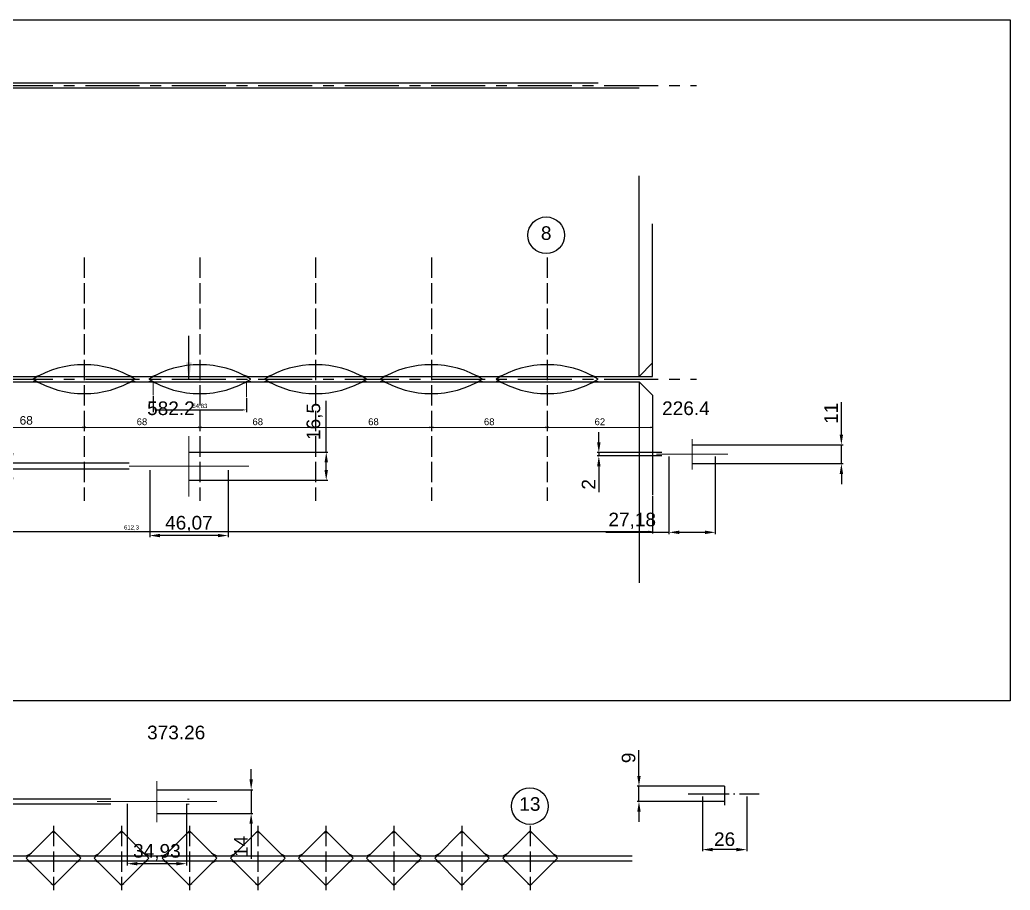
# Model space of a CAD drawing. Header units: millimetres. Extents: x 1526 to 31626, y -4643 to 9189.
# Drawn here: x 23520 to 24102, y -1008 to -497 of the extents above; entities that cross this region are included whole.
import ezdxf

# ---------------------------------------------------------------- set-up
doc = ezdxf.new("R2010")
doc.units = ezdxf.units.MM
for name, pattern in [('ACAD_ISO02W100', [15, 12, -3]), ('ACAD_ISO04W100', [30, 24, -3, 0, -3]), ('CENTER', [50.8, 31.75, -6.35, 6.35, -6.35])]:
    doc.linetypes.add(name, pattern=pattern)
for name, color, linetype, lineweight in [('осевые', 1, 'ACAD_ISO04W100', 25), ('图层2', 1, 'Continuous', 13), ('图层4', 250, 'Continuous', 13)]:
    doc.layers.add(name, color=color, linetype=linetype, lineweight=lineweight)
doc.styles.get("Standard").update_dxf_attribs({"font": 'arial.ttf'})
doc.dimstyles.new('ISO-25', dxfattribs={"dimtxt": 2.5, "dimasz": 2.5, "dimexe": 1.25, "dimexo": 0.625, "dimtad": 1, "dimtxsty": 'Standard', "dimcen": 2.5, "dimadec": 0, "dimazin": 0, "dimtfac": 1, "dimtmove": 0, "dimatfit": 3, "dimfxl": 1, "dimarcsym": 0})
doc.dimstyles.new('ISO-25$0', dxfattribs={"dimscale": 2, "dimtxt": 4, "dimasz": 3, "dimexe": 0.5, "dimexo": 0, "dimgap": 1, "dimtad": 1, "dimtxsty": 'Standard', "dimcen": 3, "dimclrd": 150, "dimclre": 150, "dimadec": 0, "dimazin": 0, "dimtfac": 1, "dimtmove": 0, "dimatfit": 3, "dimfxl": 1, "dimlwd": -1, "dimarcsym": 0})

# ---------------------------------------------------------------- blocks, each defined once
blk = doc.blocks.new('*D827')
at = {"color": 150, "transparency": 16777216}
for p, q in [((23515.4, -751.31), (23515.4, -726.69)), ((23515.4, -760.81), (23515.4, -757.31)), ((23515.4, -766.81), (23515.4, -772.81))]:
    blk.add_line(p, q, dxfattribs=at)
at = {"color": 150, "lineweight": -2, "transparency": 16777216}
for p, q in [((23584.27, -757.31), (23514.4, -757.31)), ((23584.27, -760.81), (23514.4, -760.81))]:
    blk.add_line(p, q, dxfattribs=at)
at = {"color": 150, "transparency": 16777216}
for points in [[(23514.4, -751.31), (23516.4, -751.31), (23515.4, -757.31)], [(23514.4, -766.81), (23516.4, -766.81), (23515.4, -760.81)]]:
    blk.add_solid(points, dxfattribs=at)
at = {"layer": 'Defpoints', "color": 0, "transparency": 16777216}
for p in [(23515.4, -757.31), (23584.27, -757.31), (23584.27, -760.81)]:
    blk.add_point(p, dxfattribs=at)
at = {"color": 0, "lineweight": 13, "transparency": 16777216, "insert": (23508.59, -736), "char_height": 8, "attachment_point": 5, "rotation": 90}
blk.add_mtext('3,5', dxfattribs=at)
blk = doc.blocks.new('*D828')
at = {"color": 150, "transparency": 16777216}
for p, q in [((23514.82, -948.53), (23514.82, -933.29)), ((23514.82, -957.53), (23514.82, -954.53)), ((23514.82, -963.53), (23514.82, -969.53))]:
    blk.add_line(p, q, dxfattribs=at)
at = {"color": 150, "lineweight": -2, "transparency": 16777216}
for p, q in [((23573.6, -954.53), (23513.82, -954.53)), ((23573.6, -957.53), (23513.82, -957.53))]:
    blk.add_line(p, q, dxfattribs=at)
at = {"color": 150, "transparency": 16777216}
for points in [[(23513.82, -948.53), (23515.82, -948.53), (23514.82, -954.53)], [(23513.82, -963.53), (23515.82, -963.53), (23514.82, -957.53)]]:
    blk.add_solid(points, dxfattribs=at)
at = {"layer": 'Defpoints', "color": 0, "transparency": 16777216}
for p in [(23514.82, -954.53), (23573.6, -954.53), (23573.6, -957.53)]:
    blk.add_point(p, dxfattribs=at)
at = {"color": 0, "lineweight": 13, "transparency": 16777216, "insert": (23508.73, -937.91), "char_height": 8, "attachment_point": 5, "rotation": 90}
blk.add_mtext('3', dxfattribs=at)
blk = doc.blocks.new('*D829')
at = {"color": 150, "lineweight": -2, "transparency": 16777216}
for p, q in [((23583.17, -957.34), (23583.17, -993.51)), ((23618.09, -957.39), (23618.09, -993.51))]:
    blk.add_line(p, q, dxfattribs=at)
at = {"color": 150, "transparency": 16777216}
blk.add_line((23612.09, -992.51), (23589.17, -992.51), dxfattribs=at)
for points in [[(23589.17, -991.51), (23589.17, -993.51), (23583.17, -992.51)], [(23612.09, -991.51), (23612.09, -993.51), (23618.09, -992.51)]]:
    blk.add_solid(points, dxfattribs=at)
at = {"layer": 'Defpoints', "color": 0, "transparency": 16777216}
for p in [(23583.17, -957.34), (23618.09, -957.39), (23583.17, -992.51)]:
    blk.add_point(p, dxfattribs=at)
at = {"color": 0, "lineweight": 13, "transparency": 16777216, "insert": (23600.63, -985.7), "char_height": 8, "attachment_point": 5}
blk.add_mtext('34,93', dxfattribs=at)
blk = doc.blocks.new('*D905')
at = {"color": 150, "lineweight": -2, "transparency": 16777216}
for p, q in [((23596.4, -761.36), (23596.4, -800.78)), ((23642.47, -761.36), (23642.47, -800.78))]:
    blk.add_line(p, q, dxfattribs=at)
at = {"color": 150, "transparency": 16777216}
blk.add_line((23636.47, -799.78), (23602.4, -799.78), dxfattribs=at)
for points in [[(23602.4, -798.78), (23602.4, -800.78), (23596.4, -799.78)], [(23636.47, -798.78), (23636.47, -800.78), (23642.47, -799.78)]]:
    blk.add_solid(points, dxfattribs=at)
at = {"layer": 'Defpoints', "color": 0, "transparency": 16777216}
for p in [(23596.4, -761.36), (23642.47, -761.36), (23596.4, -799.78)]:
    blk.add_point(p, dxfattribs=at)
at = {"color": 0, "lineweight": 13, "transparency": 16777216, "insert": (23619.43, -792.98), "char_height": 8, "attachment_point": 5}
blk.add_mtext('46,07', dxfattribs=at)
blk = doc.blocks.new('*D906')
at = {"color": 150, "transparency": 16777216}
for p, q in [((23700.1, -750.81), (23700.1, -720.73)), ((23700.1, -761.31), (23700.1, -756.81))]:
    blk.add_line(p, q, dxfattribs=at)
at = {"color": 150, "lineweight": -2, "transparency": 16777216}
for p, q in [((23619.43, -750.81), (23701.1, -750.81)), ((23619.43, -767.31), (23701.1, -767.31))]:
    blk.add_line(p, q, dxfattribs=at)
at = {"color": 150, "transparency": 16777216}
for points in [[(23699.1, -756.81), (23701.1, -756.81), (23700.1, -750.81)], [(23699.1, -761.31), (23701.1, -761.31), (23700.1, -767.31)]]:
    blk.add_solid(points, dxfattribs=at)
at = {"layer": 'Defpoints', "color": 0, "transparency": 16777216}
for p in [(23619.43, -750.81), (23700.1, -750.81), (23619.43, -767.31)]:
    blk.add_point(p, dxfattribs=at)
at = {"color": 0, "lineweight": 13, "transparency": 16777216, "insert": (23693.29, -732.77), "char_height": 8, "attachment_point": 5, "rotation": 90}
blk.add_mtext('16,5', dxfattribs=at)
blk = doc.blocks.new('*D907')
at = {"color": 150, "transparency": 16777216}
for p, q in [((23656, -943.03), (23656, -937.03)), ((23656, -949.03), (23656, -963.03)), ((23656, -969.03), (23656, -989.7))]:
    blk.add_line(p, q, dxfattribs=at)
at = {"color": 150, "lineweight": -2, "transparency": 16777216}
for p, q in [((23600.63, -949.03), (23657, -949.03)), ((23600.63, -963.03), (23657, -963.03))]:
    blk.add_line(p, q, dxfattribs=at)
at = {"color": 150, "transparency": 16777216}
for points in [[(23655, -943.03), (23657, -943.03), (23656, -949.03)], [(23655, -969.03), (23657, -969.03), (23656, -963.03)]]:
    blk.add_solid(points, dxfattribs=at)
at = {"layer": 'Defpoints', "color": 0, "transparency": 16777216}
for p in [(23600.63, -949.03), (23600.63, -963.03), (23656, -963.03)]:
    blk.add_point(p, dxfattribs=at)
at = {"color": 0, "lineweight": 13, "transparency": 16777216, "insert": (23649.98, -982.36), "char_height": 8, "attachment_point": 5, "rotation": 90}
blk.add_mtext('14', dxfattribs=at)
blk = doc.blocks.new('*D909')
at = {"color": 150, "transparency": 16777216}
for p, q in [((24002.72, -740.55), (24002.72, -721.39)), ((24002.72, -757.55), (24002.72, -746.55)), ((24002.72, -763.55), (24002.72, -769.55))]:
    blk.add_line(p, q, dxfattribs=at)
at = {"color": 150, "lineweight": -2, "transparency": 16777216}
for p, q in [((23915.03, -746.55), (24003.72, -746.55)), ((23915.03, -757.55), (24003.72, -757.55))]:
    blk.add_line(p, q, dxfattribs=at)
at = {"color": 150, "transparency": 16777216}
for points in [[(24001.72, -740.55), (24003.72, -740.55), (24002.72, -746.55)], [(24001.72, -763.55), (24003.72, -763.55), (24002.72, -757.55)]]:
    blk.add_solid(points, dxfattribs=at)
at = {"layer": 'Defpoints', "color": 0, "transparency": 16777216}
for p in [(23915.03, -746.55), (24002.72, -746.55), (23915.03, -757.55)]:
    blk.add_point(p, dxfattribs=at)
at = {"color": 0, "lineweight": 13, "transparency": 16777216, "insert": (23996.7, -727.97), "char_height": 8, "attachment_point": 5, "rotation": 90}
blk.add_mtext('11', dxfattribs=at)
blk = doc.blocks.new('*D832')
at = {"color": 150, "transparency": 16777216}
for p, q in [((23860.24, -745.05), (23860.24, -739.05)), ((23860.24, -751.05), (23860.24, -753.05)), ((23860.24, -759.05), (23860.24, -774.35))]:
    blk.add_line(p, q, dxfattribs=at)
at = {"color": 150, "lineweight": -2, "transparency": 16777216}
for p, q in [((23897.17, -751.05), (23859.24, -751.05)), ((23897.17, -753.05), (23859.24, -753.05))]:
    blk.add_line(p, q, dxfattribs=at)
at = {"color": 150, "transparency": 16777216}
for points in [[(23859.24, -745.05), (23861.24, -745.05), (23860.24, -751.05)], [(23859.24, -759.05), (23861.24, -759.05), (23860.24, -753.05)]]:
    blk.add_solid(points, dxfattribs=at)
at = {"layer": 'Defpoints', "color": 0, "transparency": 16777216}
for p in [(23860.24, -753.05), (23897.17, -751.05), (23897.17, -753.05)]:
    blk.add_point(p, dxfattribs=at)
at = {"color": 0, "lineweight": 13, "transparency": 16777216, "insert": (23854.23, -769.7), "char_height": 8, "attachment_point": 5, "rotation": 90}
blk.add_mtext('2', dxfattribs=at)
blk = doc.blocks.new('*D910')
at = {"color": 150, "lineweight": -2, "transparency": 16777216}
for p, q in [((23901.44, -753.39), (23901.44, -798.89)), ((23928.62, -753.39), (23928.62, -798.89))]:
    blk.add_line(p, q, dxfattribs=at)
at = {"color": 150, "transparency": 16777216}
for p, q in [((23901.44, -797.89), (23864.29, -797.89)), ((23922.62, -797.89), (23907.44, -797.89))]:
    blk.add_line(p, q, dxfattribs=at)
for points in [[(23907.44, -796.89), (23907.44, -798.89), (23901.44, -797.89)], [(23922.62, -796.89), (23922.62, -798.89), (23928.62, -797.89)]]:
    blk.add_solid(points, dxfattribs=at)
at = {"layer": 'Defpoints', "color": 0, "transparency": 16777216}
for p in [(23901.44, -753.39), (23928.62, -753.39), (23901.44, -797.89)]:
    blk.add_point(p, dxfattribs=at)
at = {"color": 0, "lineweight": 13, "transparency": 16777216, "insert": (23879.86, -791.09), "char_height": 8, "attachment_point": 5}
blk.add_mtext('27,18', dxfattribs=at)
blk = doc.blocks.new('*D911')
at = {"color": 150, "lineweight": -2, "transparency": 16777216}
for p, q in [((23921.1, -953), (23921.1, -985.24)), ((23947.1, -953), (23947.1, -985.24))]:
    blk.add_line(p, q, dxfattribs=at)
at = {"color": 150, "transparency": 16777216}
blk.add_line((23941.1, -984.24), (23927.1, -984.24), dxfattribs=at)
for points in [[(23927.1, -983.24), (23927.1, -985.24), (23921.1, -984.24)], [(23941.1, -983.24), (23941.1, -985.24), (23947.1, -984.24)]]:
    blk.add_solid(points, dxfattribs=at)
at = {"layer": 'Defpoints', "color": 0, "transparency": 16777216}
for p in [(23921.1, -953), (23947.1, -953), (23921.1, -984.24)]:
    blk.add_point(p, dxfattribs=at)
at = {"color": 0, "lineweight": 13, "transparency": 16777216, "insert": (23934.1, -978.16), "char_height": 8, "attachment_point": 5}
blk.add_mtext('26', dxfattribs=at)
blk = doc.blocks.new('*D912')
at = {"color": 150, "transparency": 16777216}
for p, q in [((23883.82, -941), (23883.82, -925.74)), ((23883.82, -956), (23883.82, -947)), ((23883.82, -962), (23883.82, -968))]:
    blk.add_line(p, q, dxfattribs=at)
at = {"color": 150, "lineweight": -2, "transparency": 16777216}
for p, q in [((23934.1, -947), (23882.82, -947)), ((23934.1, -956), (23882.82, -956))]:
    blk.add_line(p, q, dxfattribs=at)
at = {"color": 150, "transparency": 16777216}
for points in [[(23882.82, -941), (23884.82, -941), (23883.82, -947)], [(23882.82, -962), (23884.82, -962), (23883.82, -956)]]:
    blk.add_solid(points, dxfattribs=at)
at = {"layer": 'Defpoints', "color": 0, "transparency": 16777216}
for p in [(23883.82, -947), (23934.1, -947), (23934.1, -956)]:
    blk.add_point(p, dxfattribs=at)
at = {"color": 0, "lineweight": 13, "transparency": 16777216, "insert": (23877.74, -930.37), "char_height": 8, "attachment_point": 5, "rotation": 90}
blk.add_mtext('9', dxfattribs=at)
blk = doc.blocks.new('*D2175')
at = {"color": 0, "lineweight": -2, "transparency": 16777216}
for p, q in [((23891.85, -776.73), (23891.85, -798.59)), ((23279.55, -795.18), (23279.55, -798.59)), ((23282.05, -797.34), (23889.35, -797.34))]:
    blk.add_line(p, q, dxfattribs=at)
at = {"color": 0, "transparency": 16777216}
for points in [[(23282.05, -796.93), (23282.05, -797.76), (23279.55, -797.34)], [(23889.35, -796.93), (23889.35, -797.76), (23891.85, -797.34)]]:
    blk.add_solid(points, dxfattribs=at)
at = {"layer": 'Defpoints', "color": 0, "transparency": 16777216}
for p in [(23891.85, -776.1), (23279.55, -794.55), (23891.85, -797.34)]:
    blk.add_point(p, dxfattribs=at)
at = {"color": 0, "transparency": 16777216, "insert": (23585.7, -795.22), "char_height": 2.5, "attachment_point": 5}
blk.add_mtext('612,3', dxfattribs=at)
blk = doc.blocks.new('_Open30')
at = {"color": 0, "linetype": 'ByBlock', "lineweight": -2}
for p, q in [((-1, 0.27), (0, 0)), ((0, 0), (-1, -0.27)), ((0, 0), (-1, 0))]:
    blk.add_line(p, q, dxfattribs=at)
blk = doc.blocks.new('*D2126')
at = {"color": 0, "lineweight": -2, "transparency": 16777216}
for p, q in [((23598.44, -717.8), (23598.44, -727.23)), ((23653.27, -719.08), (23653.27, -727.23)), ((23600.94, -725.98), (23650.77, -725.98))]:
    blk.add_line(p, q, dxfattribs=at)
at = {"color": 0, "transparency": 16777216}
for points in [[(23600.94, -725.57), (23600.94, -726.4), (23598.44, -725.98)], [(23650.77, -725.57), (23650.77, -726.4), (23653.27, -725.98)]]:
    blk.add_solid(points, dxfattribs=at)
at = {"layer": 'Defpoints', "color": 0, "transparency": 16777216}
for p in [(23598.44, -717.17), (23653.27, -718.45), (23653.27, -725.98)]:
    blk.add_point(p, dxfattribs=at)
at = {"color": 0, "lineweight": 15, "transparency": 16777216, "insert": (23625.85, -723.86), "char_height": 2.5, "attachment_point": 5}
blk.add_mtext('54,83', dxfattribs=at)

msp = doc.modelspace()

# ---------------------------------------------------------------- linework, layer by layer
for p, q in [((23275.18515, -533.85048), (23859.84884, -533.85048)), ((23275.01728, -536.85048), (23883.85359, -536.85048)), ((23883.85359, -706.41477), (23883.85359, -588.43338)), ((23883.85359, -706.41477), (23883.85359, -588.43338)), ((23891.85359, -698.41477), (23891.85359, -616.71266)), ((23883.85359, -706.41477), (23883.85359, -686.41477)), ((23883.85359, -706.41477), (23883.85359, -686.41477)), ((23883.85359, -706.41477), (23891.85359, -698.41477)), ((23275.01728, -709.41477), (23883.85359, -709.41477)), ((23275.18515, -706.41477), (23859.84884, -706.41477)), ((23883.85359, -706.41477), (23883.85359, -704.41477)), ((23883.85359, -706.41477), (23883.85359, -704.41477)), ((23883.85359, -709.41477), (23883.85359, -827.63624)), ((23883.85359, -709.41477), (23883.85359, -827.63624)), ((23883.85359, -709.41477), (23891.85359, -717.41477)), ((23883.85359, -711.41477), (23883.85359, -729.41477)), ((23883.85359, -711.41477), (23883.85359, -729.41477)), ((23891.85359, -717.41477), (23891.85359, -776.10197)), ((23891.85359, -730.03977), (23891.85359, -746.25588)), ((23539.85359, -973.25641), (23523.80226, -989.30773)), ((23539.85359, -973.25641), (23523.80226, -989.30773)), ((23539.85359, -973.25641), (23523.80226, -989.30773)), ((23539.85359, -973.25641), (23538.60075, -974.50925)), ((23539.85359, -973.25641), (23538.60075, -974.50925)), ((23539.85359, -973.25641), (23538.60075, -974.50925)), ((23555.90491, -989.30773), (23539.85359, -973.25641)), ((23555.90491, -989.30773), (23539.85359, -973.25641)), ((23555.90491, -989.30773), (23539.85359, -973.25641)), ((23579.85359, -973.25641), (23563.80226, -989.30773)), ((23579.85359, -973.25641), (23563.80226, -989.30773)), ((23579.85359, -973.25641), (23563.80226, -989.30773)), ((23579.85359, -973.25641), (23578.60075, -974.50925)), ((23579.85359, -973.25641), (23578.60075, -974.50925)), ((23579.85359, -973.25641), (23578.60075, -974.50925)), ((23595.90491, -989.30773), (23579.85359, -973.25641)), ((23595.90491, -989.30773), (23579.85359, -973.25641)), ((23595.90491, -989.30773), (23579.85359, -973.25641)), ((23619.85359, -973.25641), (23603.80226, -989.30773)), ((23619.85359, -973.25641), (23603.80226, -989.30773)), ((23619.85359, -973.25641), (23603.80226, -989.30773)), ((23619.85359, -973.25641), (23618.60075, -974.50925)), ((23619.85359, -973.25641), (23618.60075, -974.50925)), ((23619.85359, -973.25641), (23618.60075, -974.50925)), ((23635.90491, -989.30773), (23619.85359, -973.25641)), ((23635.90491, -989.30773), (23619.85359, -973.25641)), ((23635.90491, -989.30773), (23619.85359, -973.25641)), ((23659.85359, -973.25641), (23643.80226, -989.30773)), ((23659.85359, -973.25641), (23643.80226, -989.30773)), ((23659.85359, -973.25641), (23643.80226, -989.30773)), ((23659.85359, -973.25641), (23658.60075, -974.50925)), ((23659.85359, -973.25641), (23658.60075, -974.50925)), ((23659.85359, -973.25641), (23658.60075, -974.50925)), ((23675.90491, -989.30773), (23659.85359, -973.25641)), ((23675.90491, -989.30773), (23659.85359, -973.25641)), ((23675.90491, -989.30773), (23659.85359, -973.25641)), ((23699.85359, -973.25641), (23683.80226, -989.30773)), ((23699.85359, -973.25641), (23683.80226, -989.30773)), ((23699.85359, -973.25641), (23683.80226, -989.30773)), ((23699.85359, -973.25641), (23698.60075, -974.50925)), ((23699.85359, -973.25641), (23698.60075, -974.50925)), ((23699.85359, -973.25641), (23698.60075, -974.50925)), ((23715.90491, -989.30773), (23699.85359, -973.25641)), ((23715.90491, -989.30773), (23699.85359, -973.25641)), ((23715.90491, -989.30773), (23699.85359, -973.25641)), ((23739.85359, -973.25641), (23723.80226, -989.30773)), ((23739.85359, -973.25641), (23723.80226, -989.30773)), ((23739.85359, -973.25641), (23723.80226, -989.30773)), ((23739.85359, -973.25641), (23738.60075, -974.50925)), ((23739.85359, -973.25641), (23738.60075, -974.50925)), ((23739.85359, -973.25641), (23738.60075, -974.50925)), ((23755.90491, -989.30773), (23739.85359, -973.25641)), ((23755.90491, -989.30773), (23739.85359, -973.25641)), ((23755.90491, -989.30773), (23739.85359, -973.25641)), ((23779.85359, -973.25641), (23763.80226, -989.30773)), ((23779.85359, -973.25641), (23763.80226, -989.30773)), ((23779.85359, -973.25641), (23763.80226, -989.30773)), ((23779.85359, -973.25641), (23778.60075, -974.50925)), ((23779.85359, -973.25641), (23778.60075, -974.50925)), ((23779.85359, -973.25641), (23778.60075, -974.50925)), ((23795.90491, -989.30773), (23779.85359, -973.25641)), ((23795.90491, -989.30773), (23779.85359, -973.25641)), ((23795.90491, -989.30773), (23779.85359, -973.25641)), ((23819.85359, -973.25641), (23803.80226, -989.30773)), ((23819.85359, -973.25641), (23803.80226, -989.30773)), ((23819.85359, -973.25641), (23803.80226, -989.30773)), ((23819.85359, -973.25641), (23818.60075, -974.50925)), ((23819.85359, -973.25641), (23818.60075, -974.50925)), ((23819.85359, -973.25641), (23818.60075, -974.50925)), ((23835.90491, -989.30773), (23819.85359, -973.25641)), ((23835.90491, -989.30773), (23819.85359, -973.25641)), ((23835.90491, -989.30773), (23819.85359, -973.25641)), ((23279.85359, -987.80773), (23879.85359, -987.80773)), ((23279.85359, -990.80773), (23879.85359, -990.80773)), ((23523.80226, -989.30773), (23539.85359, -1005.35906)), ((23523.80226, -989.30773), (23539.85359, -1005.35906)), ((23523.80226, -989.30773), (23539.85359, -1005.35906)), ((23539.85359, -1005.35906), (23555.90491, -989.30773)), ((23539.85359, -1005.35906), (23555.90491, -989.30773)), ((23539.85359, -1005.35906), (23555.90491, -989.30773)), ((23563.80226, -989.30773), (23579.85359, -1005.35906)), ((23563.80226, -989.30773), (23579.85359, -1005.35906)), ((23563.80226, -989.30773), (23579.85359, -1005.35906)), ((23579.85359, -1005.35906), (23595.90491, -989.30773)), ((23579.85359, -1005.35906), (23595.90491, -989.30773)), ((23579.85359, -1005.35906), (23595.90491, -989.30773)), ((23603.80226, -989.30773), (23619.85359, -1005.35906)), ((23603.80226, -989.30773), (23619.85359, -1005.35906)), ((23603.80226, -989.30773), (23619.85359, -1005.35906)), ((23619.85359, -1005.35906), (23635.90491, -989.30773)), ((23619.85359, -1005.35906), (23635.90491, -989.30773)), ((23619.85359, -1005.35906), (23635.90491, -989.30773)), ((23643.80226, -989.30773), (23659.85359, -1005.35906)), ((23643.80226, -989.30773), (23659.85359, -1005.35906)), ((23643.80226, -989.30773), (23659.85359, -1005.35906)), ((23659.85359, -1005.35906), (23675.90491, -989.30773)), ((23659.85359, -1005.35906), (23675.90491, -989.30773)), ((23659.85359, -1005.35906), (23675.90491, -989.30773)), ((23683.80226, -989.30773), (23699.85359, -1005.35906)), ((23683.80226, -989.30773), (23699.85359, -1005.35906)), ((23683.80226, -989.30773), (23699.85359, -1005.35906)), ((23699.85359, -1005.35906), (23715.90491, -989.30773)), ((23699.85359, -1005.35906), (23715.90491, -989.30773)), ((23699.85359, -1005.35906), (23715.90491, -989.30773)), ((23723.80226, -989.30773), (23739.85359, -1005.35906)), ((23723.80226, -989.30773), (23739.85359, -1005.35906)), ((23723.80226, -989.30773), (23739.85359, -1005.35906)), ((23739.85359, -1005.35906), (23755.90491, -989.30773)), ((23739.85359, -1005.35906), (23755.90491, -989.30773)), ((23739.85359, -1005.35906), (23755.90491, -989.30773)), ((23763.80226, -989.30773), (23779.85359, -1005.35906)), ((23763.80226, -989.30773), (23779.85359, -1005.35906)), ((23763.80226, -989.30773), (23779.85359, -1005.35906)), ((23779.85359, -1005.35906), (23795.90491, -989.30773)), ((23779.85359, -1005.35906), (23795.90491, -989.30773)), ((23779.85359, -1005.35906), (23795.90491, -989.30773)), ((23803.80226, -989.30773), (23819.85359, -1005.35906)), ((23803.80226, -989.30773), (23819.85359, -1005.35906)), ((23803.80226, -989.30773), (23819.85359, -1005.35906)), ((23819.85359, -1005.35906), (23835.90491, -989.30773)), ((23819.85359, -1005.35906), (23835.90491, -989.30773)), ((23819.85359, -1005.35906), (23835.90491, -989.30773)), ((23539.85359, -1005.35906), (23538.60075, -1004.10622)), ((23539.85359, -1005.35906), (23538.60075, -1004.10622)), ((23539.85359, -1005.35906), (23538.60075, -1004.10622)), ((23579.85359, -1005.35906), (23578.60075, -1004.10622)), ((23579.85359, -1005.35906), (23578.60075, -1004.10622)), ((23579.85359, -1005.35906), (23578.60075, -1004.10622)), ((23619.85359, -1005.35906), (23618.60075, -1004.10622)), ((23619.85359, -1005.35906), (23618.60075, -1004.10622)), ((23619.85359, -1005.35906), (23618.60075, -1004.10622)), ((23659.85359, -1005.35906), (23658.60075, -1004.10622)), ((23659.85359, -1005.35906), (23658.60075, -1004.10622)), ((23659.85359, -1005.35906), (23658.60075, -1004.10622)), ((23699.85359, -1005.35906), (23698.60075, -1004.10622)), ((23699.85359, -1005.35906), (23698.60075, -1004.10622)), ((23699.85359, -1005.35906), (23698.60075, -1004.10622)), ((23739.85359, -1005.35906), (23738.60075, -1004.10622)), ((23739.85359, -1005.35906), (23738.60075, -1004.10622)), ((23739.85359, -1005.35906), (23738.60075, -1004.10622)), ((23779.85359, -1005.35906), (23778.60075, -1004.10622)), ((23779.85359, -1005.35906), (23778.60075, -1004.10622)), ((23779.85359, -1005.35906), (23778.60075, -1004.10622)), ((23819.85359, -1005.35906), (23818.60075, -1004.10622)), ((23819.85359, -1005.35906), (23818.60075, -1004.10622)), ((23819.85359, -1005.35906), (23818.60075, -1004.10622))]:
    msp.add_line(p, q)
at = {"color": 1, "linetype": 'CENTER'}
for p, q in [((23253.78377, -535.35048), (23917.70658, -535.35048)), ((23253.78377, -707.91477), (23917.70658, -707.91477))]:
    msp.add_line(p, q, dxfattribs=at)
at = {"linetype": 'ACAD_ISO02W100'}
for p, q in [((23557.85359, -636.48092), (23557.85359, -779.34863)), ((23625.85359, -636.48092), (23625.85359, -779.34863)), ((23693.85359, -636.48092), (23693.85359, -779.34863)), ((23761.85359, -636.48092), (23761.85359, -779.34863)), ((23829.85359, -636.48092), (23829.85359, -779.34863)), ((23539.85359, -970.29841), (23539.85359, -1008.06973)), ((23539.85359, -970.29841), (23539.85359, -1008.06973)), ((23539.85359, -970.29841), (23539.85359, -1008.06973)), ((23579.85359, -970.29841), (23579.85359, -1008.06973)), ((23579.85359, -970.29841), (23579.85359, -1008.06973)), ((23579.85359, -970.29841), (23579.85359, -1008.06973)), ((23619.85359, -970.29841), (23619.85359, -1008.06973)), ((23619.85359, -970.29841), (23619.85359, -1008.06973)), ((23619.85359, -970.29841), (23619.85359, -1008.06973)), ((23659.85359, -970.29841), (23659.85359, -1008.06973)), ((23659.85359, -970.29841), (23659.85359, -1008.06973)), ((23659.85359, -970.29841), (23659.85359, -1008.06973)), ((23699.85359, -970.29841), (23699.85359, -1008.06973)), ((23699.85359, -970.29841), (23699.85359, -1008.06973)), ((23699.85359, -970.29841), (23699.85359, -1008.06973)), ((23739.85359, -970.29841), (23739.85359, -1008.06973)), ((23739.85359, -970.29841), (23739.85359, -1008.06973)), ((23739.85359, -970.29841), (23739.85359, -1008.06973)), ((23779.85359, -970.29841), (23779.85359, -1008.06973)), ((23779.85359, -970.29841), (23779.85359, -1008.06973)), ((23779.85359, -970.29841), (23779.85359, -1008.06973)), ((23819.85359, -970.29841), (23819.85359, -1008.06973)), ((23819.85359, -970.29841), (23819.85359, -1008.06973)), ((23819.85359, -970.29841), (23819.85359, -1008.06973))]:
    msp.add_line(p, q, dxfattribs=at)
at = {"color": 3, "lineweight": 15}
for p, q in [((23598.43688, -709.41477), (23598.43688, -717.17232)), ((23653.27031, -709.41477), (23653.27031, -718.45215))]:
    msp.add_line(p, q, dxfattribs=at)
at = {"lineweight": 5}
for p, q in [((23490.85359, -736.22447), (23556.85359, -736.22447)), ((23558.85359, -736.22447), (23624.85359, -736.22447)), ((23626.85359, -736.22447), (23692.85359, -736.22447)), ((23694.85359, -736.22447), (23760.85359, -736.22447)), ((23762.85359, -736.22447), (23828.85359, -736.22447)), ((23830.85359, -736.22447), (23890.85359, -736.22447))]:
    msp.add_line(p, q, dxfattribs=at)
at = {"color": 251, "lineweight": 5}
for p, q in [((23557.85359, -735.59947), (23557.85359, -734.97447)), ((23557.85359, -736.22447), (23557.85359, -737.47447)), ((23625.85359, -735.59947), (23625.85359, -734.97447)), ((23625.85359, -736.22447), (23625.85359, -737.47447)), ((23693.85359, -735.59947), (23693.85359, -734.97447)), ((23693.85359, -735.59947), (23693.85359, -734.97447)), ((23761.85359, -735.59947), (23761.85359, -734.97447)), ((23761.85359, -735.59947), (23761.85359, -734.97447)), ((23829.85359, -735.59947), (23829.85359, -734.97447)), ((23829.85359, -735.59947), (23829.85359, -734.97447)), ((23891.85359, -735.59947), (23891.85359, -734.97447))]:
    msp.add_line(p, q, dxfattribs=at)
at = {"color": 2}
msp.add_lwpolyline([(23067.63272, -896.86372), (23067.63272, -496.86372), (24101.8989, -496.86372), (24101.8989, -896.86372), (23067.63272, -896.86372), (23067.63272, -496.86372)], dxfattribs=at)
msp.add_lwpolyline([(23829.85359, -706.41477), (23891.85359, -706.41477), (23891.85359, -644.39822)])
for centre in [(23829.31463, -623.40415), (23819.72223, -958.69825)]:
    msp.add_circle(centre, 10.75362)
for centre, radius, start, end in [((23557.85359, -756.60595), 57.19118, 58.36161211, 121.63838789), ((23625.85359, -756.60595), 57.19118, 58.36161211, 121.63838789), ((23693.85359, -756.60595), 57.19118, 58.36161211, 121.63838789), ((23761.85359, -756.60595), 57.19118, 58.36161211, 121.63838789), ((23829.85359, -756.60595), 57.19118, 58.36161211, 121.63838789), ((23527.53602, -694.34766), 12.07128, 271.507526, 293.392613), ((23557.85359, -659.22359), 57.19118, 238.36161211, 301.63838789), ((23527.53602, -721.48188), 12.07128, 66.607387, 88.492474), ((23588.17117, -694.34766), 12.07128, 246.607387, 268.492474), ((23588.17117, -721.48188), 12.07128, 91.507526, 113.392613), ((23595.53602, -694.34766), 12.07128, 271.507526, 293.392613), ((23625.85359, -659.22359), 57.19118, 238.36161211, 301.63838789), ((23595.53602, -721.48188), 12.07128, 66.607387, 88.492474), ((23656.17117, -694.34766), 12.07128, 246.607387, 268.492474), ((23656.17117, -721.48188), 12.07128, 91.507526, 113.392613), ((23663.53602, -694.34766), 12.07128, 271.507526, 293.392613), ((23693.85359, -659.22359), 57.19118, 238.36161211, 301.63838789), ((23663.53602, -721.48188), 12.07128, 66.607387, 88.492474), ((23724.17117, -694.34766), 12.07128, 246.607387, 268.492474), ((23724.17117, -721.48188), 12.07128, 91.507526, 113.392613), ((23731.53602, -694.34766), 12.07128, 271.507526, 293.392613), ((23761.85359, -659.22359), 57.19118, 238.36161211, 301.63838789), ((23731.53602, -721.48188), 12.07128, 66.607387, 88.492474), ((23792.17117, -694.34766), 12.07128, 246.607387, 268.492474), ((23792.17117, -721.48188), 12.07128, 91.507526, 113.392613), ((23799.53602, -694.34766), 12.07128, 271.507526, 293.392613), ((23829.85359, -659.22359), 57.19118, 238.36161211, 301.63838789), ((23799.53602, -721.48188), 12.07128, 66.607387, 88.492474), ((23860.17117, -694.34766), 12.07128, 246.607387, 268.492474), ((23860.17117, -721.48188), 12.07128, 91.507526, 113.392613), ((23539.85359, -975.61956), 1.67404, 41.54866047, 138.45133953), ((23539.85359, -975.61956), 1.67404, 41.54866047, 138.45133953), ((23539.85359, -975.61956), 1.67404, 41.54866047, 138.45133953), ((23579.85359, -975.61956), 1.67404, 41.54866047, 138.45133953), ((23579.85359, -975.61956), 1.67404, 41.54866047, 138.45133953), ((23579.85359, -975.61956), 1.67404, 41.54866047, 138.45133953), ((23619.85359, -975.61956), 1.67404, 41.54866047, 138.45133953), ((23619.85359, -975.61956), 1.67404, 41.54866047, 138.45133953), ((23619.85359, -975.61956), 1.67404, 41.54866047, 138.45133953), ((23659.85359, -975.61956), 1.67404, 41.54866047, 138.45133953), ((23659.85359, -975.61956), 1.67404, 41.54866047, 138.45133953), ((23659.85359, -975.61956), 1.67404, 41.54866047, 138.45133953), ((23699.85359, -975.61956), 1.67404, 41.54866047, 138.45133953), ((23699.85359, -975.61956), 1.67404, 41.54866047, 138.45133953), ((23699.85359, -975.61956), 1.67404, 41.54866047, 138.45133953), ((23739.85359, -975.61956), 1.67404, 41.54866047, 138.45133953), ((23739.85359, -975.61956), 1.67404, 41.54866047, 138.45133953), ((23739.85359, -975.61956), 1.67404, 41.54866047, 138.45133953), ((23779.85359, -975.61956), 1.67404, 41.54866047, 138.45133953), ((23779.85359, -975.61956), 1.67404, 41.54866047, 138.45133953), ((23779.85359, -975.61956), 1.67404, 41.54866047, 138.45133953), ((23819.85359, -975.61956), 1.67404, 41.54866047, 138.45133953), ((23819.85359, -975.61956), 1.67404, 41.54866047, 138.45133953), ((23819.85359, -975.61956), 1.67404, 41.54866047, 138.45133953), ((23522.51475, -981.51843), 6.41973, 281.56946171, 313.77933998), ((23522.51475, -981.51843), 6.41973, 281.56946171, 313.77933998), ((23522.51475, -981.51843), 6.41973, 281.56946171, 313.77933998), ((23557.19243, -981.51843), 6.41973, 226.22066002, 258.43053829), ((23557.19243, -981.51843), 6.41973, 226.22066002, 258.43053829), ((23557.19243, -981.51843), 6.41973, 226.22066002, 258.43053829), ((23562.51475, -981.51843), 6.41973, 281.56946171, 313.77933998), ((23562.51475, -981.51843), 6.41973, 281.56946171, 313.77933998), ((23562.51475, -981.51843), 6.41973, 281.56946171, 313.77933998), ((23597.19243, -981.51843), 6.41973, 226.22066002, 258.43053829), ((23597.19243, -981.51843), 6.41973, 226.22066002, 258.43053829), ((23597.19243, -981.51843), 6.41973, 226.22066002, 258.43053829), ((23602.51475, -981.51843), 6.41973, 281.56946171, 313.77933998), ((23602.51475, -981.51843), 6.41973, 281.56946171, 313.77933998), ((23602.51475, -981.51843), 6.41973, 281.56946171, 313.77933998), ((23637.19243, -981.51843), 6.41973, 226.22066002, 258.43053829), ((23637.19243, -981.51843), 6.41973, 226.22066002, 258.43053829), ((23637.19243, -981.51843), 6.41973, 226.22066002, 258.43053829), ((23642.51475, -981.51843), 6.41973, 281.56946171, 313.77933998), ((23642.51475, -981.51843), 6.41973, 281.56946171, 313.77933998), ((23642.51475, -981.51843), 6.41973, 281.56946171, 313.77933998), ((23677.19243, -981.51843), 6.41973, 226.22066002, 258.43053829), ((23677.19243, -981.51843), 6.41973, 226.22066002, 258.43053829), ((23677.19243, -981.51843), 6.41973, 226.22066002, 258.43053829), ((23682.51475, -981.51843), 6.41973, 281.56946171, 313.77933998), ((23682.51475, -981.51843), 6.41973, 281.56946171, 313.77933998), ((23682.51475, -981.51843), 6.41973, 281.56946171, 313.77933998), ((23717.19243, -981.51843), 6.41973, 226.22066002, 258.43053829), ((23717.19243, -981.51843), 6.41973, 226.22066002, 258.43053829), ((23717.19243, -981.51843), 6.41973, 226.22066002, 258.43053829), ((23722.51475, -981.51843), 6.41973, 281.56946171, 313.77933998), ((23722.51475, -981.51843), 6.41973, 281.56946171, 313.77933998), ((23722.51475, -981.51843), 6.41973, 281.56946171, 313.77933998), ((23757.19243, -981.51843), 6.41973, 226.22066002, 258.43053829), ((23757.19243, -981.51843), 6.41973, 226.22066002, 258.43053829), ((23757.19243, -981.51843), 6.41973, 226.22066002, 258.43053829), ((23762.51475, -981.51843), 6.41973, 281.56946171, 313.77933998), ((23762.51475, -981.51843), 6.41973, 281.56946171, 313.77933998), ((23762.51475, -981.51843), 6.41973, 281.56946171, 313.77933998), ((23797.19243, -981.51843), 6.41973, 226.22066002, 258.43053829), ((23797.19243, -981.51843), 6.41973, 226.22066002, 258.43053829), ((23797.19243, -981.51843), 6.41973, 226.22066002, 258.43053829), ((23802.51475, -981.51843), 6.41973, 281.56946171, 313.77933998), ((23802.51475, -981.51843), 6.41973, 281.56946171, 313.77933998), ((23802.51475, -981.51843), 6.41973, 281.56946171, 313.77933998), ((23837.19243, -981.51843), 6.41973, 226.22066002, 258.43053829), ((23837.19243, -981.51843), 6.41973, 226.22066002, 258.43053829), ((23837.19243, -981.51843), 6.41973, 226.22066002, 258.43053829), ((23522.51475, -997.09703), 6.41973, 46.22066002, 78.43053829), ((23522.51475, -997.09703), 6.41973, 46.22066002, 78.43053829), ((23522.51475, -997.09703), 6.41973, 46.22066002, 78.43053829), ((23557.19243, -997.09703), 6.41973, 101.56946171, 133.77933998), ((23557.19243, -997.09703), 6.41973, 101.56946171, 133.77933998), ((23557.19243, -997.09703), 6.41973, 101.56946171, 133.77933998), ((23562.51475, -997.09703), 6.41973, 46.22066002, 78.43053829), ((23562.51475, -997.09703), 6.41973, 46.22066002, 78.43053829), ((23562.51475, -997.09703), 6.41973, 46.22066002, 78.43053829), ((23597.19243, -997.09703), 6.41973, 101.56946171, 133.77933998), ((23597.19243, -997.09703), 6.41973, 101.56946171, 133.77933998), ((23597.19243, -997.09703), 6.41973, 101.56946171, 133.77933998), ((23602.51475, -997.09703), 6.41973, 46.22066002, 78.43053829), ((23602.51475, -997.09703), 6.41973, 46.22066002, 78.43053829), ((23602.51475, -997.09703), 6.41973, 46.22066002, 78.43053829), ((23637.19243, -997.09703), 6.41973, 101.56946171, 133.77933998), ((23637.19243, -997.09703), 6.41973, 101.56946171, 133.77933998), ((23637.19243, -997.09703), 6.41973, 101.56946171, 133.77933998), ((23642.51475, -997.09703), 6.41973, 46.22066002, 78.43053829), ((23642.51475, -997.09703), 6.41973, 46.22066002, 78.43053829), ((23642.51475, -997.09703), 6.41973, 46.22066002, 78.43053829), ((23677.19243, -997.09703), 6.41973, 101.56946171, 133.77933998), ((23677.19243, -997.09703), 6.41973, 101.56946171, 133.77933998), ((23677.19243, -997.09703), 6.41973, 101.56946171, 133.77933998), ((23682.51475, -997.09703), 6.41973, 46.22066002, 78.43053829), ((23682.51475, -997.09703), 6.41973, 46.22066002, 78.43053829), ((23682.51475, -997.09703), 6.41973, 46.22066002, 78.43053829), ((23717.19243, -997.09703), 6.41973, 101.56946171, 133.77933998), ((23717.19243, -997.09703), 6.41973, 101.56946171, 133.77933998), ((23717.19243, -997.09703), 6.41973, 101.56946171, 133.77933998), ((23722.51475, -997.09703), 6.41973, 46.22066002, 78.43053829), ((23722.51475, -997.09703), 6.41973, 46.22066002, 78.43053829), ((23722.51475, -997.09703), 6.41973, 46.22066002, 78.43053829), ((23757.19243, -997.09703), 6.41973, 101.56946171, 133.77933998), ((23757.19243, -997.09703), 6.41973, 101.56946171, 133.77933998), ((23757.19243, -997.09703), 6.41973, 101.56946171, 133.77933998), ((23762.51475, -997.09703), 6.41973, 46.22066002, 78.43053829), ((23762.51475, -997.09703), 6.41973, 46.22066002, 78.43053829), ((23762.51475, -997.09703), 6.41973, 46.22066002, 78.43053829), ((23797.19243, -997.09703), 6.41973, 101.56946171, 133.77933998), ((23797.19243, -997.09703), 6.41973, 101.56946171, 133.77933998), ((23797.19243, -997.09703), 6.41973, 101.56946171, 133.77933998), ((23802.51475, -997.09703), 6.41973, 46.22066002, 78.43053829), ((23802.51475, -997.09703), 6.41973, 46.22066002, 78.43053829), ((23802.51475, -997.09703), 6.41973, 46.22066002, 78.43053829), ((23837.19243, -997.09703), 6.41973, 101.56946171, 133.77933998), ((23837.19243, -997.09703), 6.41973, 101.56946171, 133.77933998), ((23837.19243, -997.09703), 6.41973, 101.56946171, 133.77933998), ((23539.85359, -1002.9959), 1.67404, 221.54866048, 318.45133953), ((23539.85359, -1002.9959), 1.67404, 221.54866048, 318.45133953), ((23539.85359, -1002.9959), 1.67404, 221.54866048, 318.45133953), ((23579.85359, -1002.9959), 1.67404, 221.54866048, 318.45133953), ((23579.85359, -1002.9959), 1.67404, 221.54866048, 318.45133953), ((23579.85359, -1002.9959), 1.67404, 221.54866048, 318.45133953), ((23619.85359, -1002.9959), 1.67404, 221.54866048, 318.45133953), ((23619.85359, -1002.9959), 1.67404, 221.54866048, 318.45133953), ((23619.85359, -1002.9959), 1.67404, 221.54866048, 318.45133953), ((23659.85359, -1002.9959), 1.67404, 221.54866048, 318.45133953), ((23659.85359, -1002.9959), 1.67404, 221.54866048, 318.45133953), ((23659.85359, -1002.9959), 1.67404, 221.54866048, 318.45133953), ((23699.85359, -1002.9959), 1.67404, 221.54866048, 318.45133953), ((23699.85359, -1002.9959), 1.67404, 221.54866048, 318.45133953), ((23699.85359, -1002.9959), 1.67404, 221.54866048, 318.45133953), ((23739.85359, -1002.9959), 1.67404, 221.54866048, 318.45133953), ((23739.85359, -1002.9959), 1.67404, 221.54866048, 318.45133953), ((23739.85359, -1002.9959), 1.67404, 221.54866048, 318.45133953), ((23779.85359, -1002.9959), 1.67404, 221.54866048, 318.45133953), ((23779.85359, -1002.9959), 1.67404, 221.54866048, 318.45133953), ((23779.85359, -1002.9959), 1.67404, 221.54866048, 318.45133953), ((23819.85359, -1002.9959), 1.67404, 221.54866048, 318.45133953), ((23819.85359, -1002.9959), 1.67404, 221.54866048, 318.45133953), ((23819.85359, -1002.9959), 1.67404, 221.54866048, 318.45133953)]:
    msp.add_arc(centre, radius, start, end)
at = {"layer": 'осевые'}
for p, q in [((23934.10033, -947.00259), (23934.10033, -958.21068)), ((23912.78023, -951.50259), (23954.46811, -951.50259))]:
    msp.add_line(p, q, dxfattribs=at)
at = {"layer": '图层2', "lineweight": 13, "ltscale": 3}
for p, q in [((23619.43375, -776.81124), (23619.43375, -741.31441)), ((23915.02973, -761.01712), (23915.02973, -743.08041)), ((23894.02973, -752.04876), (23936.02973, -752.04876)), ((23584.27051, -759.06283), (23654.59699, -759.06283)), ((23600.63027, -968.02702), (23600.63027, -944.02861)), ((23600.63027, -968.02702), (23600.63027, -944.02861)), ((23565.46703, -956.02781), (23635.79352, -956.02781))]:
    msp.add_line(p, q, dxfattribs=at)
at = {"layer": '图层4', "color": 5, "lineweight": 13}
for p, q in [((23619.52472, -954.52781), (23618.63027, -954.52781)), ((23618.63027, -957.52781), (23619.52472, -957.52781))]:
    msp.add_line(p, q, dxfattribs=at)

# ---------------------------------------------------------------- block references
at = {"lineweight": 5}
for p in [(23557.85359, -736.22447), (23625.85359, -736.22447), (23693.85359, -736.22447), (23761.85359, -736.22447), (23829.85359, -736.22447), (23891.85359, -736.22447)]:
    msp.add_blockref('_Open30', p, dxfattribs=at)
at = {"lineweight": 5, "rotation": 180}
for p in [(23557.85359, -736.22447), (23625.85359, -736.22447), (23693.85359, -736.22447), (23761.85359, -736.22447), (23829.85359, -736.22447)]:
    msp.add_blockref('_Open30', p, dxfattribs=at)

# ---------------------------------------------------------------- texts
at = {"lineweight": 13}
for s, p in [('582.2', (23594.86764, -729.01225)), ('226.4', (23897.41508, -729.01225)), ('373.26', (23594.86764, -919.42838))]:
    msp.add_text(s, height=8, dxfattribs=at).set_placement(p)
at = {"attachment_point": 5}
for s, insert, char_height in [('8', (23829.31265, -622.19828), 8), ('68', (23523.85359, -732.16197), 5), ('68', (23591.85359, -732.97447), 4), ('68', (23659.85359, -732.97447), 4), ('68', (23727.85359, -732.97447), 4), ('68', (23795.85359, -732.97447), 4), ('62', (23860.85359, -732.97447), 4), ('13', (23819.72024, -957.49238), 8)]:
    msp.add_mtext(s, dxfattribs=dict(at, insert=insert, char_height=char_height))

# ---------------------------------------------------------------- dimensions: what is measured, and where the dimension line sits
at = {"color": 3, "lineweight": 15}
dim = msp.add_linear_dim(base=(23653.27031, -725.98383), p1=(23598.43688, -717.17232), p2=(23653.27031, -718.45215), dimstyle='ISO-25', dxfattribs=at)
dim.commit()
dim.dimension.update_dxf_attribs({"geometry": '*D2126', "text_midpoint": (23625.85359, -723.85644)})
at = {"lineweight": 13}
for base, p1, p2, picture, middle in [((23700.10239, -750.81283), (23619.43375, -767.31283), (23619.43375, -750.81283), '*D906', (23693.29475, -732.76917)), ((24002.7173, -746.54876), (23915.02973, -757.54876), (23915.02973, -746.54876), '*D909', (23996.70093, -727.96759)), ((23515.40121, -757.31283), (23584.27051, -760.81283), (23584.27051, -757.31283), '*D827', (23508.59357, -736.00314)), ((23860.24169, -753.04876), (23897.17468, -751.04876), (23897.17468, -753.04876), '*D832', (23854.22532, -769.69815)), ((23883.81994, -947.00259), (23934.10033, -956.00259), (23934.10033, -947.00259), '*D912', (23877.73536, -930.3723)), ((23514.82109, -954.52781), (23573.60143, -957.52781), (23573.60143, -954.52781), '*D828', (23508.73378, -937.90844)), ((23655.99916, -963.02781), (23600.63027, -949.02781), (23600.63027, -963.02781), '*D907', (23649.98279, -982.36479))]:
    dim = msp.add_linear_dim(base=base, p1=p1, p2=p2, angle=90, dimstyle='ISO-25$0', dxfattribs=at)
    dim.commit()
    dim.dimension.update_dxf_attribs({"geometry": picture, "text_midpoint": middle})
for base, p1, p2, picture, middle in [((23901.43856, -797.89364), (23928.6209, -753.39106), (23901.43856, -753.39106), '*D910', (23879.86421, -791.086)), ((23596.39649, -799.78289), (23642.47101, -761.36065), (23596.39649, -761.36065), '*D905', (23619.43375, -792.97525)), ((23921.09956, -984.24358), (23947.1011, -953.00259), (23921.09956, -953.00259), '*D911', (23934.10033, -978.15899)), ((23583.16714, -992.51135), (23618.0934, -957.38672), (23583.16714, -957.34052), '*D829', (23600.63027, -985.70371))]:
    dim = msp.add_linear_dim(base=base, p1=p1, p2=p2, dimstyle='ISO-25$0', dxfattribs=at)
    dim.commit()
    dim.dimension.update_dxf_attribs({"geometry": picture, "text_midpoint": middle})
dim = msp.add_linear_dim(base=(23891.85359, -797.34373), p1=(23279.54949, -794.55313), p2=(23891.85359, -776.10197), dimstyle='ISO-25')
dim.commit()
dim.dimension.update_dxf_attribs({"geometry": '*D2175', "text_midpoint": (23585.70154, -795.21635)})

# ---------------------------------------------------------------- leaders
at = {"layer": '图层4', "color": 1, "lineweight": 13}
msp.add_leader([(23619.43375, -708.11903), (23619.43375, -682.44744)], dimstyle='ISO-25', override={"dimtxt": 7, "dimasz": 10, "dimexe": 1, "dimexo": 0, "dimgap": 2.5}, dxfattribs=at)

doc.saveas('drawing.dxf')
